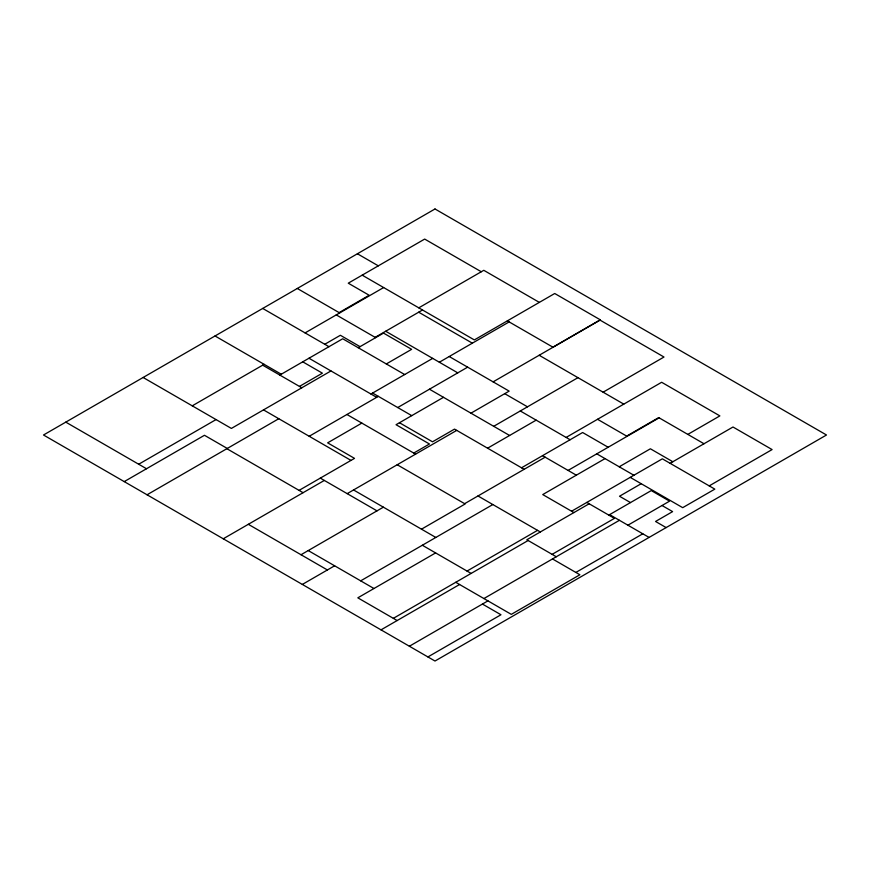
<?xml version="1.0" encoding="UTF-8"?>
<svg xmlns="http://www.w3.org/2000/svg" width="870" height="870" viewBox="0 0 870 870"><rect width="100%" height="100%" fill="white"/><g stroke="black" fill="none" stroke-linecap="round" stroke-linejoin="round"><path stroke-width="1.3" d="M339.126 312.613L369.174 295.256L348.261 283.185L424.68 239.076L481.284 271.755M305.076 332.905L383.637 287.546M192.248 405.833L264.132 364.334M324.771 344.27L340.366 335.276L360.071 346.651M279.814 375.068L342.704 338.767L404.68 374.546M138.7 464.232L216.043 419.579M418.785 307.839L483.785 270.309L539.346 302.39M124.225 481.61L204.461 435.283L227.287 448.463M375.133 337.342L422.515 309.992M358.212 347.717L383.518 333.101L411.63 349.338L386.313 363.943M299.454 386.41L322.389 373.176L302.738 361.833M330.97 370.946L231.387 428.431L143.126 377.482M147.052 494.78L278.791 418.72M370.946 394.023L432.684 358.375M309.198 436.272L378.352 396.35M439.35 362.224L509.167 321.911M361.844 423.103L327.642 442.852L354.514 458.37L299.073 490.375M397.721 407.541L467.647 367.162M443.493 397.318L396.046 424.712L429.454 443.994L413.75 453.063M552.928 347.184L600.311 319.823L554.723 293.505L474.346 339.92L362.181 275.159M493.105 381.854L600.05 320.116L663.995 357.026L603.106 392.185M223.253 538.78L324.314 480.436M470.953 413.174L509.146 391.119L449.224 356.526M347.184 493.638L456.739 430.378M493.714 426.311L577.963 377.667M301.009 554.734L383.376 507.177M487.581 448.191L536.159 420.145M302.336 584.433L334.624 565.794M566.109 437.436L661.646 382.278L719.871 415.893L687.822 434.402M521.532 467.788L582.628 432.52L608.163 447.256M464.623 503.676L545.153 457.185M421.482 529.178L465.145 503.969L397.209 464.754M360.68 580.845L492.833 504.546M568.067 470.409L659.134 417.828M435.609 552.918L357.82 597.831L397.155 620.538M605.041 458.61L542.739 494.573L573.917 512.571M619.212 466.788L650.39 448.789L672.825 461.742M467.027 571.057L537.54 530.352M571.579 511.223L662.342 458.827L714.825 489.125L682.7 507.667L630.217 477.369M589.164 503.773L526.828 539.759L556.278 556.756M393.338 618.342L528.133 540.509M381.017 629.858L459.577 584.499M670.107 463.318L732.997 427.007L772.092 449.572L709.202 485.884M641.201 483.709L619.505 496.237L630.489 502.577M608.793 515.105L651.271 490.582L669.574 501.153L627.912 525.197M552.113 554.353L614.448 518.368L586.826 502.425M483.905 598.549L619.429 520.303M409.378 646.236L487.95 600.876M427.909 656.937L500.968 614.753L482.437 604.063M575.864 572.438L642.799 533.799M507.34 320.867L553.048 347.25M704.004 443.743L658.71 417.589L626.65 436.098L597.538 419.286M539.161 355.264L623.79 404.126M357.407 253.768L378.319 265.839M418.687 312.199L472.334 343.171M504.72 393.675L527.481 406.812M385.693 331.252L457.772 372.86M596.776 453.835L633.882 475.259M520.282 410.966L570.111 439.741M297.301 288.47L339.67 312.928M336.255 314.897L375.655 337.647M662.016 505.503L672.608 511.614L655.556 521.467L666.137 527.579M429.454 389.216L509.592 435.478M542.532 455.673L576.332 475.183M262.707 308.437L328.969 346.695M609.609 514.638L649.085 537.421M524.153 469.3L454.531 429.106L432.52 441.808L399.471 422.733M372.621 393.055L411.749 415.642M308.97 358.244L376.666 397.329M215.02 335.972L281.271 374.23M262.675 365.172L301.814 387.77M346.934 414.49L415.599 454.14M477.978 495.965L540.324 531.962M552.493 558.942L579.888 574.765L511.299 614.361L455.76 582.302M263.501 409.89L350.991 460.404M353.557 489.962L435.826 537.453M320.312 478.119L377.004 510.853M422.331 545.251L471.127 573.428M226.874 448.702L303.075 492.692M308.23 550.558L373.959 588.511M248.32 524.305L327.403 569.97M65.783 422.135L146.508 468.745M435 208.974L43.5 435L435 661.026L826.5 435L435 208.974"/></g></svg>
